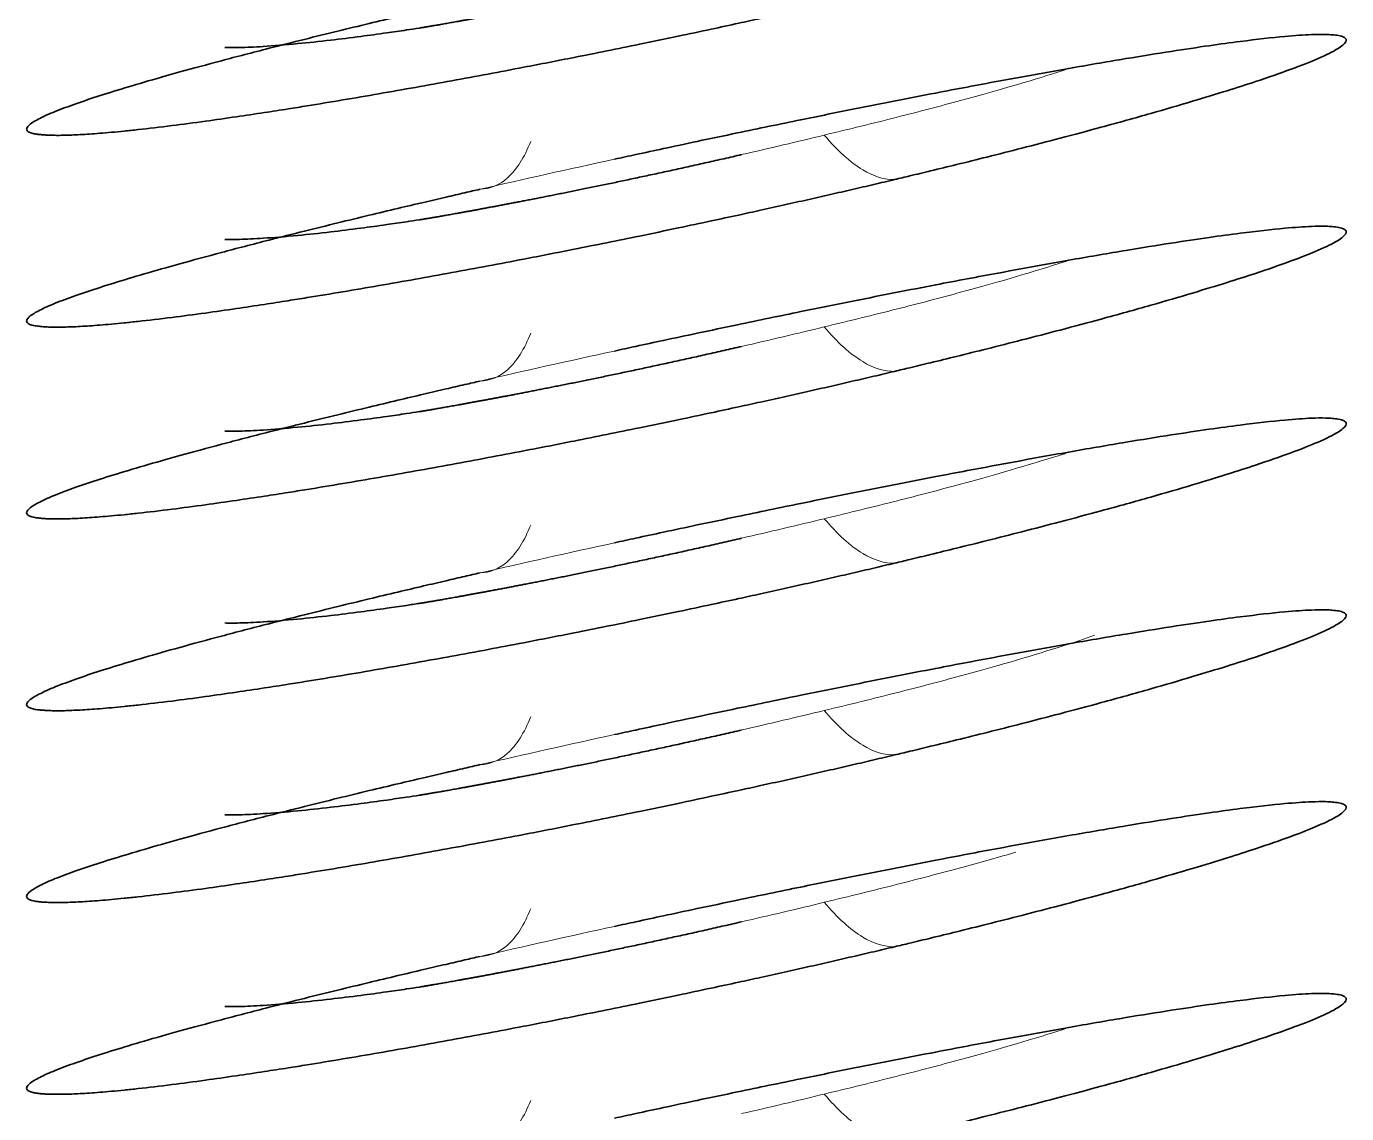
# Model space of a CAD drawing. Header units: inches. Extents: x -1096 to 3103, y -191 to 3207.
# Drawn here: x 1782.346 to 1783.921, y 3181.102 to 3182.4 of the extents above; entities that cross this region are included whole.
import ezdxf

# ---------------------------------------------------------------- set-up
doc = ezdxf.new("R2010")
doc.units = ezdxf.units.IN

msp = doc.modelspace()

# ---------------------------------------------------------------- linework, layer by layer
at = {"lineweight": 35}
for points, knots in [([(1783.1994, 3182.4758), (1783.1959, 3182.475), (1783.1889, 3182.4734), (1783.1785, 3182.471), (1783.1683, 3182.4686), (1783.1581, 3182.4663), (1783.1481, 3182.4641), (1783.1382, 3182.4619), (1783.1285, 3182.4597), (1783.1188, 3182.4576), (1783.1094, 3182.4555), (1783.1, 3182.4535), (1783.0908, 3182.4515), (1783.0818, 3182.4496), (1783.0729, 3182.4477), (1783.0641, 3182.4458), (1783.0555, 3182.444), (1783.0471, 3182.4422), (1783.0388, 3182.4405), (1783.0307, 3182.4388), (1783.0227, 3182.4372), (1783.0148, 3182.4356), (1783.0072, 3182.434), (1782.9997, 3182.4325), (1782.9923, 3182.431), (1782.9851, 3182.4295), (1782.978, 3182.4281), (1782.9711, 3182.4268), (1782.9644, 3182.4254), (1782.9578, 3182.4241), (1782.9514, 3182.4229), (1782.9451, 3182.4216), (1782.939, 3182.4205), (1782.933, 3182.4193), (1782.9272, 3182.4182), (1782.9216, 3182.4171), (1782.916, 3182.416), (1782.9107, 3182.415), (1782.9055, 3182.4141), (1782.9004, 3182.4131), (1782.8955, 3182.4122), (1782.8907, 3182.4113), (1782.8861, 3182.4104), (1782.8816, 3182.4096), (1782.8773, 3182.4088), (1782.8731, 3182.4081), (1782.8691, 3182.4073), (1782.8652, 3182.4066), (1782.8614, 3182.4059), (1782.8578, 3182.4053), (1782.8543, 3182.4047), (1782.8509, 3182.4041), (1782.8477, 3182.4035), (1782.8446, 3182.403), (1782.8417, 3182.4024), (1782.8389, 3182.4019), (1782.8362, 3182.4015), (1782.8336, 3182.401), (1782.8312, 3182.4006), (1782.8289, 3182.4002), (1782.8267, 3182.3999), (1782.8247, 3182.3995), (1782.8228, 3182.3992), (1782.821, 3182.3989), (1782.8193, 3182.3986), (1782.8178, 3182.3984), (1782.8163, 3182.3981), (1782.8102, 3182.3972), (1782.7966, 3182.3951), (1782.773, 3182.3917), (1782.7423, 3182.3875), (1782.7061, 3182.383), (1782.6657, 3182.3787), (1782.6288, 3182.3757), (1782.6004, 3182.3744), (1782.5877, 3182.3745), (1782.5828, 3182.3746), (1782.5828, 3182.3746)], [0, 0, 0, 0, 0.013064, 0.025952, 0.038665, 0.051206, 0.063574, 0.075773, 0.087801, 0.099661, 0.111352, 0.122875, 0.13423, 0.145418, 0.156439, 0.167292, 0.177978, 0.188497, 0.198849, 0.209034, 0.219051, 0.228901, 0.238583, 0.248097, 0.257443, 0.26662, 0.275628, 0.284468, 0.293138, 0.301638, 0.309968, 0.318128, 0.326118, 0.333936, 0.341584, 0.34906, 0.356365, 0.363498, 0.370459, 0.377248, 0.383864, 0.390308, 0.396578, 0.402676, 0.408601, 0.414353, 0.419931, 0.425336, 0.430567, 0.435624, 0.440507, 0.445217, 0.449752, 0.454114, 0.458301, 0.462314, 0.466153, 0.469818, 0.473308, 0.476624, 0.479766, 0.482733, 0.485526, 0.488145, 0.490589, 0.492859, 0.494955, 0.496876, 0.51988, 0.556391, 0.606312, 0.669486, 0.745734, 0.841898, 0.92668, 0.999992, 1, 1, 1, 1]), ([(1782.8875, 3182.4344), (1782.8814, 3182.433), (1782.8678, 3182.4299), (1782.8453, 3182.4247), (1782.8185, 3182.4184), (1782.7878, 3182.4112), (1782.7536, 3182.403), (1782.7161, 3182.3939), (1782.6761, 3182.384), (1782.629, 3182.3721), (1782.5787, 3182.359), (1782.529, 3182.3455), (1782.4863, 3182.3333), (1782.4496, 3182.3223), (1782.4179, 3182.3121), (1782.3909, 3182.3026), (1782.3691, 3182.2938), (1782.3544, 3182.2862), (1782.347, 3182.2804), (1782.3457, 3182.2763), (1782.3485, 3182.2736), (1782.3532, 3182.272), (1782.3584, 3182.2711), (1782.3627, 3182.2707), (1782.3667, 3182.2704), (1782.3709, 3182.2701), (1782.3768, 3182.2699), (1782.3836, 3182.2698), (1782.3914, 3182.2699), (1782.4002, 3182.2702), (1782.4102, 3182.2707), (1782.4213, 3182.2713), (1782.4338, 3182.2723), (1782.4476, 3182.2734), (1782.4627, 3182.2749), (1782.4859, 3182.2773), (1782.5175, 3182.2811), (1782.5573, 3182.2863), (1782.5945, 3182.2917), (1782.6278, 3182.2966), (1782.6561, 3182.301), (1782.6871, 3182.306), (1782.723, 3182.3119), (1782.7662, 3182.3193), (1782.8096, 3182.327), (1782.8531, 3182.3348), (1782.8963, 3182.3428), (1782.9449, 3182.3521), (1783.0051, 3182.3638), (1783.0668, 3182.3763), (1783.1216, 3182.3877), (1783.161, 3182.3961), (1783.1938, 3182.4032), (1783.2134, 3182.4075), (1783.2221, 3182.4094)], [0, 0, 0, 0, 0.008312, 0.018718, 0.031215, 0.045793, 0.062447, 0.081166, 0.101965, 0.12488, 0.158032, 0.189932, 0.220552, 0.249847, 0.279081, 0.309902, 0.342245, 0.37604, 0.40723, 0.433936, 0.456243, 0.474204, 0.487831, 0.49712, 0.502069, 0.511588, 0.521488, 0.53177, 0.542435, 0.553485, 0.564918, 0.576737, 0.588939, 0.601522, 0.614485, 0.627837, 0.657455, 0.683638, 0.706353, 0.725554, 0.7412, 0.75326, 0.775273, 0.796753, 0.817681, 0.838042, 0.857822, 0.877012, 0.903556, 0.937505, 0.957454, 0.974506, 0.988684, 1, 1, 1, 1]), ([(1783.382, 3182.2171), (1783.3881, 3182.2185), (1783.4025, 3182.222), (1783.4272, 3182.2279), (1783.4581, 3182.2355), (1783.4945, 3182.2445), (1783.536, 3182.255), (1783.5817, 3182.2669), (1783.6338, 3182.2809), (1783.6872, 3182.2957), (1783.7371, 3182.3103), (1783.7784, 3182.3229), (1783.8184, 3182.3358), (1783.8565, 3182.349), (1783.8899, 3182.3623), (1783.9087, 3182.3716), (1783.9194, 3182.3791), (1783.922, 3182.3839), (1783.9183, 3182.3872), (1783.9125, 3182.389), (1783.9049, 3182.3899), (1783.8947, 3182.3904), (1783.8778, 3182.3902), (1783.8459, 3182.388), (1783.8039, 3182.3833), (1783.7569, 3182.3769), (1783.7116, 3182.3701), (1783.6574, 3182.3614), (1783.6052, 3182.3524), (1783.5538, 3182.3433), (1783.5001, 3182.3335), (1783.4256, 3182.3194), (1783.3464, 3182.3038), (1783.2669, 3182.2878), (1783.2039, 3182.2747), (1783.1491, 3182.2632), (1783.1086, 3182.2545), (1783.0757, 3182.2474), (1783.0563, 3182.2432), (1783.0478, 3182.2414)], [0, 0, 0, 0, 0.00838, 0.019828, 0.034311, 0.051779, 0.07223, 0.095696, 0.122213, 0.156817, 0.188919, 0.218495, 0.245511, 0.285003, 0.326851, 0.370915, 0.392493, 0.433838, 0.457227, 0.478268, 0.49699, 0.512576, 0.538783, 0.575717, 0.623427, 0.651319, 0.681697, 0.714579, 0.749997, 0.768411, 0.795415, 0.831012, 0.875167, 0.903589, 0.936491, 0.95725, 0.97475, 0.989001, 1, 1, 1, 1]), ([(1783.1994, 3182.2468), (1783.1959, 3182.246), (1783.1889, 3182.2444), (1783.1785, 3182.242), (1783.1683, 3182.2397), (1783.1581, 3182.2374), (1783.1481, 3182.2352), (1783.1382, 3182.233), (1783.1285, 3182.2308), (1783.1188, 3182.2287), (1783.1094, 3182.2266), (1783.1, 3182.2246), (1783.0908, 3182.2226), (1783.0818, 3182.2207), (1783.0729, 3182.2188), (1783.0641, 3182.2169), (1783.0555, 3182.2151), (1783.0471, 3182.2133), (1783.0388, 3182.2116), (1783.0307, 3182.2099), (1783.0227, 3182.2082), (1783.0148, 3182.2066), (1783.0072, 3182.2051), (1782.9997, 3182.2035), (1782.9923, 3182.2021), (1782.9851, 3182.2006), (1782.978, 3182.1992), (1782.9711, 3182.1978), (1782.9644, 3182.1965), (1782.9578, 3182.1952), (1782.9514, 3182.1939), (1782.9451, 3182.1927), (1782.939, 3182.1915), (1782.933, 3182.1904), (1782.9272, 3182.1893), (1782.9216, 3182.1882), (1782.916, 3182.1871), (1782.9107, 3182.1861), (1782.9055, 3182.1851), (1782.9004, 3182.1842), (1782.8955, 3182.1833), (1782.8907, 3182.1824), (1782.8861, 3182.1815), (1782.8816, 3182.1807), (1782.8773, 3182.1799), (1782.8731, 3182.1791), (1782.8691, 3182.1784), (1782.8652, 3182.1777), (1782.8614, 3182.177), (1782.8578, 3182.1764), (1782.8543, 3182.1757), (1782.8509, 3182.1751), (1782.8477, 3182.1746), (1782.8446, 3182.174), (1782.8417, 3182.1735), (1782.8389, 3182.173), (1782.8362, 3182.1725), (1782.8336, 3182.1721), (1782.8312, 3182.1717), (1782.8289, 3182.1713), (1782.8267, 3182.1709), (1782.8247, 3182.1706), (1782.8228, 3182.1703), (1782.821, 3182.17), (1782.8193, 3182.1697), (1782.8178, 3182.1694), (1782.8163, 3182.1692), (1782.8102, 3182.1683), (1782.7966, 3182.1662), (1782.773, 3182.1628), (1782.7423, 3182.1586), (1782.7061, 3182.1541), (1782.6657, 3182.1498), (1782.6288, 3182.1468), (1782.6004, 3182.1455), (1782.5877, 3182.1455), (1782.5828, 3182.1457), (1782.5828, 3182.1457)], [0, 0, 0, 0, 0.013064, 0.025952, 0.038665, 0.051206, 0.063574, 0.075773, 0.087801, 0.099661, 0.111352, 0.122875, 0.13423, 0.145418, 0.156439, 0.167292, 0.177978, 0.188497, 0.198849, 0.209034, 0.219051, 0.228901, 0.238583, 0.248097, 0.257443, 0.26662, 0.275628, 0.284468, 0.293138, 0.301638, 0.309968, 0.318128, 0.326118, 0.333936, 0.341584, 0.34906, 0.356365, 0.363498, 0.370459, 0.377248, 0.383864, 0.390308, 0.396578, 0.402676, 0.408601, 0.414353, 0.419931, 0.425336, 0.430567, 0.435624, 0.440507, 0.445217, 0.449752, 0.454114, 0.458301, 0.462314, 0.466153, 0.469818, 0.473308, 0.476624, 0.479766, 0.482733, 0.485526, 0.488145, 0.490589, 0.492859, 0.494955, 0.496876, 0.51988, 0.556391, 0.606312, 0.669486, 0.745734, 0.841898, 0.92668, 0.999992, 1, 1, 1, 1]), ([(1783.2221, 3182.1804), (1783.2269, 3182.1815), (1783.2363, 3182.1836), (1783.2504, 3182.1867), (1783.2644, 3182.1899), (1783.2782, 3182.193), (1783.2917, 3182.1961), (1783.3052, 3182.1991), (1783.3184, 3182.2022), (1783.3315, 3182.2052), (1783.3444, 3182.2082), (1783.3571, 3182.2112), (1783.3696, 3182.2141), (1783.3779, 3182.2161), (1783.382, 3182.2171)], [0, 0, 0, 0, 0.087726, 0.174597, 0.26064, 0.345882, 0.430348, 0.514063, 0.597044, 0.679271, 0.760709, 0.841329, 0.921101, 1, 1, 1, 1]), ([(1782.8875, 3182.2055), (1782.8814, 3182.2041), (1782.8678, 3182.201), (1782.8453, 3182.1957), (1782.8185, 3182.1895), (1782.7878, 3182.1823), (1782.7536, 3182.1741), (1782.7161, 3182.165), (1782.6761, 3182.1551), (1782.629, 3182.1432), (1782.5787, 3182.1301), (1782.529, 3182.1166), (1782.4863, 3182.1044), (1782.4496, 3182.0934), (1782.4179, 3182.0832), (1782.3909, 3182.0737), (1782.3691, 3182.0649), (1782.3544, 3182.0573), (1782.347, 3182.0515), (1782.3457, 3182.0474), (1782.3485, 3182.0447), (1782.3532, 3182.0431), (1782.3584, 3182.0422), (1782.3627, 3182.0417), (1782.3667, 3182.0414), (1782.3709, 3182.0411), (1782.3768, 3182.0409), (1782.3836, 3182.0409), (1782.3914, 3182.041), (1782.4002, 3182.0412), (1782.4102, 3182.0417), (1782.4213, 3182.0424), (1782.4338, 3182.0433), (1782.4476, 3182.0445), (1782.4627, 3182.046), (1782.4859, 3182.0484), (1782.5175, 3182.0521), (1782.5573, 3182.0574), (1782.5945, 3182.0627), (1782.6278, 3182.0677), (1782.6561, 3182.0721), (1782.6871, 3182.0771), (1782.723, 3182.083), (1782.7662, 3182.0904), (1782.8096, 3182.098), (1782.8531, 3182.1059), (1782.8963, 3182.1139), (1782.9449, 3182.1231), (1783.0051, 3182.1349), (1783.0668, 3182.1474), (1783.1216, 3182.1588), (1783.161, 3182.1672), (1783.1938, 3182.1743), (1783.2134, 3182.1785), (1783.2221, 3182.1804)], [0, 0, 0, 0, 0.008312, 0.018718, 0.031215, 0.045793, 0.062447, 0.081166, 0.101965, 0.12488, 0.158032, 0.189932, 0.220552, 0.249847, 0.279081, 0.309902, 0.342245, 0.37604, 0.40723, 0.433936, 0.456243, 0.474204, 0.487831, 0.49712, 0.502069, 0.511588, 0.521488, 0.53177, 0.542435, 0.553485, 0.564918, 0.576737, 0.588939, 0.601522, 0.614485, 0.627837, 0.657455, 0.683638, 0.706353, 0.725554, 0.7412, 0.75326, 0.775273, 0.796753, 0.817681, 0.838042, 0.857822, 0.877012, 0.903556, 0.937505, 0.957454, 0.974506, 0.988684, 1, 1, 1, 1]), ([(1783.382, 3181.9881), (1783.3881, 3181.9896), (1783.4025, 3181.993), (1783.4272, 3181.999), (1783.4581, 3182.0065), (1783.4945, 3182.0156), (1783.536, 3182.0261), (1783.5817, 3182.038), (1783.6338, 3182.0519), (1783.6872, 3182.0668), (1783.7371, 3182.0814), (1783.7784, 3182.094), (1783.8184, 3182.1069), (1783.8565, 3182.1201), (1783.8899, 3182.1333), (1783.9087, 3182.1426), (1783.9194, 3182.1502), (1783.922, 3182.155), (1783.9183, 3182.1583), (1783.9125, 3182.16), (1783.9049, 3182.1609), (1783.8947, 3182.1615), (1783.8778, 3182.1613), (1783.8459, 3182.1591), (1783.8039, 3182.1544), (1783.7569, 3182.148), (1783.7116, 3182.1412), (1783.6574, 3182.1325), (1783.6052, 3182.1235), (1783.5538, 3182.1144), (1783.5001, 3182.1045), (1783.4256, 3182.0905), (1783.3464, 3182.0749), (1783.2669, 3182.0588), (1783.2039, 3182.0458), (1783.1491, 3182.0342), (1783.1086, 3182.0256), (1783.0757, 3182.0185), (1783.0563, 3182.0143), (1783.0478, 3182.0124)], [0, 0, 0, 0, 0.00838, 0.019828, 0.034311, 0.051779, 0.07223, 0.095696, 0.122213, 0.156817, 0.188919, 0.218495, 0.245511, 0.285003, 0.326851, 0.370915, 0.392493, 0.433838, 0.457227, 0.478268, 0.49699, 0.512576, 0.538783, 0.575717, 0.623427, 0.651319, 0.681697, 0.714579, 0.749997, 0.768411, 0.795415, 0.831012, 0.875167, 0.903589, 0.936491, 0.95725, 0.97475, 0.989001, 1, 1, 1, 1]), ([(1783.1994, 3182.0179), (1783.1959, 3182.0171), (1783.1889, 3182.0155), (1783.1785, 3182.0131), (1783.1683, 3182.0108), (1783.1581, 3182.0085), (1783.1481, 3182.0062), (1783.1382, 3182.004), (1783.1285, 3182.0019), (1783.1188, 3181.9997), (1783.1094, 3181.9977), (1783.1, 3181.9956), (1783.0908, 3181.9937), (1783.0818, 3181.9917), (1783.0729, 3181.9898), (1783.0641, 3181.988), (1783.0555, 3181.9861), (1783.0471, 3181.9844), (1783.0388, 3181.9826), (1783.0307, 3181.981), (1783.0227, 3181.9793), (1783.0148, 3181.9777), (1783.0072, 3181.9761), (1782.9997, 3181.9746), (1782.9923, 3181.9731), (1782.9851, 3181.9717), (1782.978, 3181.9703), (1782.9711, 3181.9689), (1782.9644, 3181.9676), (1782.9578, 3181.9663), (1782.9514, 3181.965), (1782.9451, 3181.9638), (1782.939, 3181.9626), (1782.933, 3181.9614), (1782.9272, 3181.9603), (1782.9216, 3181.9592), (1782.916, 3181.9582), (1782.9107, 3181.9572), (1782.9055, 3181.9562), (1782.9004, 3181.9552), (1782.8955, 3181.9543), (1782.8907, 3181.9534), (1782.8861, 3181.9526), (1782.8816, 3181.9518), (1782.8773, 3181.951), (1782.8731, 3181.9502), (1782.8691, 3181.9495), (1782.8652, 3181.9487), (1782.8614, 3181.9481), (1782.8578, 3181.9474), (1782.8543, 3181.9468), (1782.8509, 3181.9462), (1782.8477, 3181.9456), (1782.8446, 3181.9451), (1782.8417, 3181.9446), (1782.8389, 3181.9441), (1782.8362, 3181.9436), (1782.8336, 3181.9432), (1782.8312, 3181.9428), (1782.8289, 3181.9424), (1782.8267, 3181.942), (1782.8247, 3181.9417), (1782.8228, 3181.9413), (1782.821, 3181.941), (1782.8193, 3181.9408), (1782.8178, 3181.9405), (1782.8163, 3181.9403), (1782.8102, 3181.9393), (1782.7966, 3181.9373), (1782.773, 3181.9338), (1782.7423, 3181.9297), (1782.7061, 3181.9251), (1782.6657, 3181.9209), (1782.6288, 3181.9179), (1782.6004, 3181.9166), (1782.5877, 3181.9166), (1782.5828, 3181.9167), (1782.5828, 3181.9167)], [0, 0, 0, 0, 0.013064, 0.025952, 0.038665, 0.051206, 0.063574, 0.075773, 0.087801, 0.099661, 0.111352, 0.122875, 0.13423, 0.145418, 0.156439, 0.167292, 0.177978, 0.188497, 0.198849, 0.209034, 0.219051, 0.228901, 0.238583, 0.248097, 0.257443, 0.26662, 0.275628, 0.284468, 0.293138, 0.301638, 0.309968, 0.318128, 0.326118, 0.333936, 0.341584, 0.34906, 0.356365, 0.363498, 0.370459, 0.377248, 0.383864, 0.390308, 0.396578, 0.402676, 0.408601, 0.414353, 0.419931, 0.425336, 0.430567, 0.435624, 0.440507, 0.445217, 0.449752, 0.454114, 0.458301, 0.462314, 0.466153, 0.469818, 0.473308, 0.476624, 0.479766, 0.482733, 0.485526, 0.488145, 0.490589, 0.492859, 0.494955, 0.496876, 0.51988, 0.556391, 0.606312, 0.669486, 0.745734, 0.841898, 0.92668, 0.999992, 1, 1, 1, 1]), ([(1782.8875, 3181.9766), (1782.8814, 3181.9752), (1782.8678, 3181.972), (1782.8453, 3181.9668), (1782.8185, 3181.9606), (1782.7878, 3181.9533), (1782.7536, 3181.9451), (1782.7161, 3181.9361), (1782.6761, 3181.9261), (1782.629, 3181.9142), (1782.5787, 3181.9011), (1782.529, 3181.8876), (1782.4863, 3181.8755), (1782.4496, 3181.8645), (1782.4179, 3181.8543), (1782.3909, 3181.8448), (1782.3691, 3181.8359), (1782.3544, 3181.8284), (1782.347, 3181.8225), (1782.3457, 3181.8184), (1782.3485, 3181.8158), (1782.3532, 3181.8142), (1782.3584, 3181.8133), (1782.3627, 3181.8128), (1782.3667, 3181.8125), (1782.3709, 3181.8122), (1782.3768, 3181.812), (1782.3836, 3181.812), (1782.3914, 3181.812), (1782.4002, 3181.8123), (1782.4102, 3181.8128), (1782.4213, 3181.8135), (1782.4338, 3181.8144), (1782.4476, 3181.8156), (1782.4627, 3181.817), (1782.4859, 3181.8195), (1782.5175, 3181.8232), (1782.5573, 3181.8285), (1782.5945, 3181.8338), (1782.6278, 3181.8388), (1782.6561, 3181.8432), (1782.6871, 3181.8481), (1782.723, 3181.8541), (1782.7662, 3181.8614), (1782.8096, 3181.8691), (1782.8531, 3181.877), (1782.8963, 3181.885), (1782.9449, 3181.8942), (1783.0051, 3181.906), (1783.0668, 3181.9185), (1783.1216, 3181.9299), (1783.161, 3181.9382), (1783.1938, 3181.9453), (1783.2134, 3181.9496), (1783.2221, 3181.9515)], [0, 0, 0, 0, 0.008312, 0.018718, 0.031215, 0.045793, 0.062447, 0.081166, 0.101965, 0.12488, 0.158032, 0.189932, 0.220552, 0.249847, 0.279081, 0.309902, 0.342245, 0.37604, 0.40723, 0.433936, 0.456243, 0.474204, 0.487831, 0.49712, 0.502069, 0.511588, 0.521488, 0.53177, 0.542435, 0.553485, 0.564918, 0.576737, 0.588939, 0.601522, 0.614485, 0.627837, 0.657455, 0.683638, 0.706353, 0.725554, 0.7412, 0.75326, 0.775273, 0.796753, 0.817681, 0.838042, 0.857822, 0.877012, 0.903556, 0.937505, 0.957454, 0.974506, 0.988684, 1, 1, 1, 1]), ([(1783.2221, 3181.9515), (1783.2269, 3181.9526), (1783.2363, 3181.9547), (1783.2504, 3181.9578), (1783.2644, 3181.9609), (1783.2782, 3181.964), (1783.2917, 3181.9671), (1783.3052, 3181.9702), (1783.3184, 3181.9732), (1783.3315, 3181.9763), (1783.3444, 3181.9793), (1783.3571, 3181.9822), (1783.3696, 3181.9852), (1783.3779, 3181.9872), (1783.382, 3181.9881)], [0, 0, 0, 0, 0.087726, 0.174597, 0.26064, 0.345882, 0.430348, 0.514063, 0.597044, 0.679271, 0.760709, 0.841329, 0.921101, 1, 1, 1, 1]), ([(1783.382, 3181.7592), (1783.3881, 3181.7606), (1783.4025, 3181.7641), (1783.4272, 3181.7701), (1783.4581, 3181.7776), (1783.4945, 3181.7867), (1783.536, 3181.7972), (1783.5817, 3181.8091), (1783.6338, 3181.823), (1783.6872, 3181.8379), (1783.7371, 3181.8524), (1783.7784, 3181.8651), (1783.8184, 3181.878), (1783.8565, 3181.8912), (1783.8899, 3181.9044), (1783.9087, 3181.9137), (1783.9194, 3181.9213), (1783.922, 3181.926), (1783.9183, 3181.9294), (1783.9125, 3181.9311), (1783.9049, 3181.932), (1783.8947, 3181.9326), (1783.8778, 3181.9324), (1783.8459, 3181.9301), (1783.8039, 3181.9254), (1783.7569, 3181.919), (1783.7116, 3181.9123), (1783.6574, 3181.9035), (1783.6052, 3181.8946), (1783.5538, 3181.8854), (1783.5001, 3181.8756), (1783.4256, 3181.8615), (1783.3464, 3181.846), (1783.2669, 3181.8299), (1783.2039, 3181.8169), (1783.1491, 3181.8053), (1783.1086, 3181.7967), (1783.0757, 3181.7896), (1783.0563, 3181.7854), (1783.0478, 3181.7835)], [0, 0, 0, 0, 0.00838, 0.019828, 0.034311, 0.051779, 0.07223, 0.095696, 0.122213, 0.156817, 0.188919, 0.218495, 0.245511, 0.285003, 0.326851, 0.370915, 0.392493, 0.433838, 0.457227, 0.478268, 0.49699, 0.512576, 0.538783, 0.575717, 0.623427, 0.651319, 0.681697, 0.714579, 0.749997, 0.768411, 0.795415, 0.831012, 0.875167, 0.903589, 0.936491, 0.95725, 0.97475, 0.989001, 1, 1, 1, 1]), ([(1783.1994, 3181.789), (1783.1959, 3181.7882), (1783.1889, 3181.7866), (1783.1785, 3181.7842), (1783.1683, 3181.7818), (1783.1581, 3181.7795), (1783.1481, 3181.7773), (1783.1382, 3181.7751), (1783.1285, 3181.7729), (1783.1188, 3181.7708), (1783.1094, 3181.7687), (1783.1, 3181.7667), (1783.0908, 3181.7647), (1783.0818, 3181.7628), (1783.0729, 3181.7609), (1783.0641, 3181.759), (1783.0555, 3181.7572), (1783.0471, 3181.7554), (1783.0388, 3181.7537), (1783.0307, 3181.752), (1783.0227, 3181.7504), (1783.0148, 3181.7488), (1783.0072, 3181.7472), (1782.9997, 3181.7457), (1782.9923, 3181.7442), (1782.9851, 3181.7427), (1782.978, 3181.7413), (1782.9711, 3181.74), (1782.9644, 3181.7386), (1782.9578, 3181.7373), (1782.9514, 3181.7361), (1782.9451, 3181.7348), (1782.939, 3181.7337), (1782.933, 3181.7325), (1782.9272, 3181.7314), (1782.9216, 3181.7303), (1782.916, 3181.7293), (1782.9107, 3181.7282), (1782.9055, 3181.7273), (1782.9004, 3181.7263), (1782.8955, 3181.7254), (1782.8907, 3181.7245), (1782.8861, 3181.7236), (1782.8816, 3181.7228), (1782.8773, 3181.722), (1782.8731, 3181.7213), (1782.8691, 3181.7205), (1782.8652, 3181.7198), (1782.8614, 3181.7191), (1782.8578, 3181.7185), (1782.8543, 3181.7179), (1782.8509, 3181.7173), (1782.8477, 3181.7167), (1782.8446, 3181.7162), (1782.8417, 3181.7156), (1782.8389, 3181.7151), (1782.8362, 3181.7147), (1782.8336, 3181.7142), (1782.8312, 3181.7138), (1782.8289, 3181.7134), (1782.8267, 3181.7131), (1782.8247, 3181.7127), (1782.8228, 3181.7124), (1782.821, 3181.7121), (1782.8193, 3181.7118), (1782.8178, 3181.7116), (1782.8163, 3181.7114), (1782.8102, 3181.7104), (1782.7966, 3181.7083), (1782.773, 3181.7049), (1782.7423, 3181.7007), (1782.7061, 3181.6962), (1782.6657, 3181.6919), (1782.6288, 3181.6889), (1782.6004, 3181.6876), (1782.5877, 3181.6877), (1782.5828, 3181.6878), (1782.5828, 3181.6878)], [0, 0, 0, 0, 0.013064, 0.025952, 0.038665, 0.051206, 0.063574, 0.075773, 0.087801, 0.099661, 0.111352, 0.122875, 0.13423, 0.145418, 0.156439, 0.167292, 0.177978, 0.188497, 0.198849, 0.209034, 0.219051, 0.228901, 0.238583, 0.248097, 0.257443, 0.26662, 0.275628, 0.284468, 0.293138, 0.301638, 0.309968, 0.318128, 0.326118, 0.333936, 0.341584, 0.34906, 0.356365, 0.363498, 0.370459, 0.377248, 0.383864, 0.390308, 0.396578, 0.402676, 0.408601, 0.414353, 0.419931, 0.425336, 0.430567, 0.435624, 0.440507, 0.445217, 0.449752, 0.454114, 0.458301, 0.462314, 0.466153, 0.469818, 0.473308, 0.476624, 0.479766, 0.482733, 0.485526, 0.488145, 0.490589, 0.492859, 0.494955, 0.496876, 0.51988, 0.556391, 0.606312, 0.669486, 0.745734, 0.841898, 0.92668, 0.999992, 1, 1, 1, 1]), ([(1783.2221, 3181.7226), (1783.2269, 3181.7236), (1783.2363, 3181.7257), (1783.2504, 3181.7289), (1783.2644, 3181.732), (1783.2782, 3181.7351), (1783.2917, 3181.7382), (1783.3052, 3181.7413), (1783.3184, 3181.7443), (1783.3315, 3181.7473), (1783.3444, 3181.7503), (1783.3571, 3181.7533), (1783.3696, 3181.7563), (1783.3779, 3181.7582), (1783.382, 3181.7592)], [0, 0, 0, 0, 0.087726, 0.174597, 0.26064, 0.345882, 0.430348, 0.514063, 0.597044, 0.679271, 0.760709, 0.841329, 0.921101, 1, 1, 1, 1]), ([(1782.8875, 3181.7476), (1782.8814, 3181.7462), (1782.8678, 3181.7431), (1782.8453, 3181.7379), (1782.8185, 3181.7316), (1782.7878, 3181.7244), (1782.7536, 3181.7162), (1782.7161, 3181.7071), (1782.6761, 3181.6972), (1782.629, 3181.6853), (1782.5787, 3181.6722), (1782.529, 3181.6587), (1782.4863, 3181.6466), (1782.4496, 3181.6355), (1782.4179, 3181.6254), (1782.3909, 3181.6158), (1782.3691, 3181.607), (1782.3544, 3181.5994), (1782.347, 3181.5936), (1782.3457, 3181.5895), (1782.3485, 3181.5869), (1782.3532, 3181.5852), (1782.3584, 3181.5843), (1782.3627, 3181.5839), (1782.3667, 3181.5836), (1782.3709, 3181.5833), (1782.3768, 3181.5831), (1782.3836, 3181.583), (1782.3914, 3181.5831), (1782.4002, 3181.5834), (1782.4102, 3181.5839), (1782.4213, 3181.5845), (1782.4338, 3181.5855), (1782.4476, 3181.5866), (1782.4627, 3181.5881), (1782.4859, 3181.5905), (1782.5175, 3181.5943), (1782.5573, 3181.5995), (1782.5945, 3181.6049), (1782.6278, 3181.6098), (1782.6561, 3181.6143), (1782.6871, 3181.6192), (1782.723, 3181.6251), (1782.7662, 3181.6325), (1782.8096, 3181.6402), (1782.8531, 3181.648), (1782.8963, 3181.656), (1782.9449, 3181.6653), (1783.0051, 3181.677), (1783.0668, 3181.6895), (1783.1216, 3181.7009), (1783.161, 3181.7093), (1783.1938, 3181.7164), (1783.2134, 3181.7207), (1783.2221, 3181.7226)], [0, 0, 0, 0, 0.008312, 0.018718, 0.031215, 0.045793, 0.062447, 0.081166, 0.101965, 0.12488, 0.158032, 0.189933, 0.220552, 0.249847, 0.279081, 0.309902, 0.342245, 0.37604, 0.40723, 0.433936, 0.456243, 0.474204, 0.487831, 0.49712, 0.502069, 0.511588, 0.521488, 0.53177, 0.542435, 0.553485, 0.564918, 0.576737, 0.588939, 0.601522, 0.614485, 0.627837, 0.657455, 0.683638, 0.706353, 0.725554, 0.7412, 0.75326, 0.775273, 0.796753, 0.817681, 0.838042, 0.857822, 0.877012, 0.903556, 0.937505, 0.957454, 0.974506, 0.988684, 1, 1, 1, 1]), ([(1783.382, 3181.5303), (1783.3881, 3181.5317), (1783.4025, 3181.5352), (1783.4272, 3181.5411), (1783.4581, 3181.5487), (1783.4945, 3181.5577), (1783.536, 3181.5682), (1783.5817, 3181.5801), (1783.6338, 3181.5941), (1783.6872, 3181.6089), (1783.7371, 3181.6235), (1783.7784, 3181.6361), (1783.8184, 3181.649), (1783.8565, 3181.6622), (1783.8899, 3181.6755), (1783.9087, 3181.6848), (1783.9194, 3181.6923), (1783.922, 3181.6971), (1783.9183, 3181.7004), (1783.9125, 3181.7022), (1783.9049, 3181.7031), (1783.8947, 3181.7036), (1783.8778, 3181.7034), (1783.8459, 3181.7012), (1783.8039, 3181.6965), (1783.7569, 3181.6901), (1783.7116, 3181.6833), (1783.6574, 3181.6746), (1783.6052, 3181.6657), (1783.5538, 3181.6565), (1783.5001, 3181.6467), (1783.4256, 3181.6326), (1783.3464, 3181.617), (1783.2669, 3181.601), (1783.2039, 3181.5879), (1783.1491, 3181.5764), (1783.1086, 3181.5677), (1783.0757, 3181.5606), (1783.0563, 3181.5564), (1783.0478, 3181.5546)], [0, 0, 0, 0, 0.00838, 0.019828, 0.034311, 0.051779, 0.07223, 0.095696, 0.122213, 0.156817, 0.188919, 0.218495, 0.245511, 0.285003, 0.326851, 0.370915, 0.392493, 0.433838, 0.457227, 0.478268, 0.49699, 0.512576, 0.538783, 0.575717, 0.623427, 0.651319, 0.681697, 0.714579, 0.749997, 0.768411, 0.795415, 0.831012, 0.875167, 0.903589, 0.936491, 0.95725, 0.97475, 0.989001, 1, 1, 1, 1]), ([(1783.1994, 3181.56), (1783.1959, 3181.5592), (1783.1889, 3181.5576), (1783.1785, 3181.5552), (1783.1683, 3181.5529), (1783.1581, 3181.5506), (1783.1481, 3181.5484), (1783.1382, 3181.5462), (1783.1285, 3181.544), (1783.1188, 3181.5419), (1783.1094, 3181.5398), (1783.1, 3181.5378), (1783.0908, 3181.5358), (1783.0818, 3181.5339), (1783.0729, 3181.532), (1783.0641, 3181.5301), (1783.0555, 3181.5283), (1783.0471, 3181.5265), (1783.0388, 3181.5248), (1783.0307, 3181.5231), (1783.0227, 3181.5214), (1783.0148, 3181.5198), (1783.0072, 3181.5183), (1782.9997, 3181.5167), (1782.9923, 3181.5153), (1782.9851, 3181.5138), (1782.978, 3181.5124), (1782.9711, 3181.511), (1782.9644, 3181.5097), (1782.9578, 3181.5084), (1782.9514, 3181.5071), (1782.9451, 3181.5059), (1782.939, 3181.5047), (1782.933, 3181.5036), (1782.9272, 3181.5025), (1782.9216, 3181.5014), (1782.916, 3181.5003), (1782.9107, 3181.4993), (1782.9055, 3181.4983), (1782.9004, 3181.4974), (1782.8955, 3181.4965), (1782.8907, 3181.4956), (1782.8861, 3181.4947), (1782.8816, 3181.4939), (1782.8773, 3181.4931), (1782.8731, 3181.4923), (1782.8691, 3181.4916), (1782.8652, 3181.4909), (1782.8614, 3181.4902), (1782.8578, 3181.4896), (1782.8543, 3181.4889), (1782.8509, 3181.4883), (1782.8477, 3181.4878), (1782.8446, 3181.4872), (1782.8417, 3181.4867), (1782.8389, 3181.4862), (1782.8362, 3181.4858), (1782.8336, 3181.4853), (1782.8312, 3181.4849), (1782.8289, 3181.4845), (1782.8267, 3181.4841), (1782.8247, 3181.4838), (1782.8228, 3181.4835), (1782.821, 3181.4832), (1782.8193, 3181.4829), (1782.8178, 3181.4827), (1782.8163, 3181.4824), (1782.8102, 3181.4815), (1782.7966, 3181.4794), (1782.773, 3181.476), (1782.7423, 3181.4718), (1782.7061, 3181.4673), (1782.6657, 3181.463), (1782.6288, 3181.46), (1782.6004, 3181.4587), (1782.5877, 3181.4587), (1782.5828, 3181.4589), (1782.5828, 3181.4589)], [0, 0, 0, 0, 0.013064, 0.025952, 0.038665, 0.051206, 0.063574, 0.075773, 0.087801, 0.099661, 0.111352, 0.122875, 0.13423, 0.145418, 0.156439, 0.167292, 0.177978, 0.188497, 0.198849, 0.209034, 0.219051, 0.228901, 0.238583, 0.248097, 0.257443, 0.26662, 0.275628, 0.284468, 0.293138, 0.301638, 0.309968, 0.318128, 0.326118, 0.333936, 0.341584, 0.34906, 0.356365, 0.363498, 0.370459, 0.377248, 0.383864, 0.390308, 0.396578, 0.402676, 0.408601, 0.414353, 0.419931, 0.425336, 0.430567, 0.435624, 0.440507, 0.445217, 0.449752, 0.454114, 0.458301, 0.462314, 0.466153, 0.469818, 0.473308, 0.476624, 0.479766, 0.482733, 0.485526, 0.488145, 0.490589, 0.492859, 0.494955, 0.496876, 0.51988, 0.556391, 0.606312, 0.669486, 0.745734, 0.841898, 0.92668, 0.999992, 1, 1, 1, 1]), ([(1783.2221, 3181.4937), (1783.2269, 3181.4947), (1783.2363, 3181.4968), (1783.2504, 3181.4999), (1783.2644, 3181.5031), (1783.2782, 3181.5062), (1783.2917, 3181.5093), (1783.3052, 3181.5123), (1783.3184, 3181.5154), (1783.3315, 3181.5184), (1783.3444, 3181.5214), (1783.3571, 3181.5244), (1783.3696, 3181.5273), (1783.3779, 3181.5293), (1783.382, 3181.5303)], [0, 0, 0, 0, 0.087726, 0.174597, 0.26064, 0.345882, 0.430348, 0.514063, 0.597044, 0.679271, 0.760709, 0.841329, 0.921101, 1, 1, 1, 1]), ([(1782.8875, 3181.5187), (1782.8814, 3181.5173), (1782.8678, 3181.5142), (1782.8453, 3181.5089), (1782.8185, 3181.5027), (1782.7878, 3181.4955), (1782.7536, 3181.4873), (1782.7161, 3181.4782), (1782.6761, 3181.4683), (1782.629, 3181.4564), (1782.5787, 3181.4433), (1782.529, 3181.4298), (1782.4863, 3181.4176), (1782.4496, 3181.4066), (1782.4179, 3181.3964), (1782.3909, 3181.3869), (1782.3691, 3181.3781), (1782.3544, 3181.3705), (1782.347, 3181.3647), (1782.3457, 3181.3606), (1782.3485, 3181.3579), (1782.3532, 3181.3563), (1782.3584, 3181.3554), (1782.3627, 3181.3549), (1782.3667, 3181.3546), (1782.3709, 3181.3544), (1782.3768, 3181.3542), (1782.3836, 3181.3541), (1782.3914, 3181.3542), (1782.4002, 3181.3545), (1782.4102, 3181.3549), (1782.4213, 3181.3556), (1782.4338, 3181.3565), (1782.4476, 3181.3577), (1782.4627, 3181.3592), (1782.4859, 3181.3616), (1782.5175, 3181.3653), (1782.5573, 3181.3706), (1782.5945, 3181.3759), (1782.6278, 3181.3809), (1782.6561, 3181.3853), (1782.6871, 3181.3903), (1782.723, 3181.3962), (1782.7662, 3181.4036), (1782.8096, 3181.4112), (1782.8531, 3181.4191), (1782.8963, 3181.4271), (1782.9449, 3181.4363), (1783.0051, 3181.4481), (1783.0668, 3181.4606), (1783.1216, 3181.472), (1783.161, 3181.4804), (1783.1938, 3181.4875), (1783.2134, 3181.4917), (1783.2221, 3181.4937)], [0, 0, 0, 0, 0.008312, 0.018718, 0.031215, 0.045793, 0.062447, 0.081166, 0.101965, 0.12488, 0.158032, 0.189933, 0.220552, 0.249847, 0.279081, 0.309902, 0.342245, 0.37604, 0.40723, 0.433936, 0.456243, 0.474204, 0.487831, 0.49712, 0.502069, 0.511588, 0.521488, 0.53177, 0.542435, 0.553485, 0.564918, 0.576737, 0.588939, 0.601522, 0.614485, 0.627837, 0.657455, 0.683638, 0.706353, 0.725554, 0.7412, 0.75326, 0.775273, 0.796753, 0.817681, 0.838042, 0.857822, 0.877012, 0.903556, 0.937505, 0.957454, 0.974506, 0.988684, 1, 1, 1, 1]), ([(1783.382, 3181.3013), (1783.3881, 3181.3028), (1783.4025, 3181.3062), (1783.4272, 3181.3122), (1783.4581, 3181.3197), (1783.4945, 3181.3288), (1783.536, 3181.3393), (1783.5817, 3181.3512), (1783.6338, 3181.3651), (1783.6872, 3181.38), (1783.7371, 3181.3946), (1783.7784, 3181.4072), (1783.8184, 3181.4201), (1783.8565, 3181.4333), (1783.8899, 3181.4465), (1783.9087, 3181.4559), (1783.9194, 3181.4634), (1783.922, 3181.4682), (1783.9183, 3181.4715), (1783.9125, 3181.4732), (1783.9049, 3181.4741), (1783.8947, 3181.4747), (1783.8778, 3181.4745), (1783.8459, 3181.4723), (1783.8039, 3181.4676), (1783.7569, 3181.4612), (1783.7116, 3181.4544), (1783.6574, 3181.4457), (1783.6052, 3181.4367), (1783.5538, 3181.4276), (1783.5001, 3181.4178), (1783.4256, 3181.4037), (1783.3464, 3181.3881), (1783.2669, 3181.372), (1783.2039, 3181.359), (1783.1491, 3181.3474), (1783.1086, 3181.3388), (1783.0757, 3181.3317), (1783.0563, 3181.3275), (1783.0478, 3181.3257)], [0, 0, 0, 0, 0.00838, 0.019828, 0.034311, 0.051779, 0.07223, 0.095696, 0.122213, 0.156817, 0.188919, 0.218495, 0.245511, 0.285003, 0.326851, 0.370915, 0.392493, 0.433838, 0.457227, 0.478268, 0.49699, 0.512576, 0.538783, 0.575717, 0.623427, 0.651319, 0.681697, 0.714579, 0.749997, 0.768411, 0.795415, 0.831012, 0.875167, 0.903589, 0.936491, 0.95725, 0.97475, 0.989001, 1, 1, 1, 1]), ([(1783.1994, 3181.3311), (1783.1959, 3181.3303), (1783.1889, 3181.3287), (1783.1785, 3181.3263), (1783.1683, 3181.324), (1783.1581, 3181.3217), (1783.1481, 3181.3194), (1783.1382, 3181.3172), (1783.1285, 3181.3151), (1783.1188, 3181.313), (1783.1094, 3181.3109), (1783.1, 3181.3089), (1783.0908, 3181.3069), (1783.0818, 3181.3049), (1783.0729, 3181.303), (1783.0641, 3181.3012), (1783.0555, 3181.2994), (1783.0471, 3181.2976), (1783.0388, 3181.2958), (1783.0307, 3181.2942), (1783.0227, 3181.2925), (1783.0148, 3181.2909), (1783.0072, 3181.2893), (1782.9997, 3181.2878), (1782.9923, 3181.2863), (1782.9851, 3181.2849), (1782.978, 3181.2835), (1782.9711, 3181.2821), (1782.9644, 3181.2808), (1782.9578, 3181.2795), (1782.9514, 3181.2782), (1782.9451, 3181.277), (1782.939, 3181.2758), (1782.933, 3181.2746), (1782.9272, 3181.2735), (1782.9216, 3181.2724), (1782.916, 3181.2714), (1782.9107, 3181.2704), (1782.9055, 3181.2694), (1782.9004, 3181.2684), (1782.8955, 3181.2675), (1782.8907, 3181.2666), (1782.8861, 3181.2658), (1782.8816, 3181.265), (1782.8773, 3181.2642), (1782.8731, 3181.2634), (1782.8691, 3181.2627), (1782.8652, 3181.262), (1782.8614, 3181.2613), (1782.8578, 3181.2606), (1782.8543, 3181.26), (1782.8509, 3181.2594), (1782.8477, 3181.2588), (1782.8446, 3181.2583), (1782.8417, 3181.2578), (1782.8389, 3181.2573), (1782.8362, 3181.2568), (1782.8336, 3181.2564), (1782.8312, 3181.256), (1782.8289, 3181.2556), (1782.8267, 3181.2552), (1782.8247, 3181.2549), (1782.8228, 3181.2545), (1782.821, 3181.2542), (1782.8193, 3181.254), (1782.8178, 3181.2537), (1782.8163, 3181.2535), (1782.8102, 3181.2525), (1782.7966, 3181.2505), (1782.773, 3181.247), (1782.7423, 3181.2429), (1782.7061, 3181.2384), (1782.6657, 3181.2341), (1782.6288, 3181.2311), (1782.6004, 3181.2298), (1782.5877, 3181.2298), (1782.5828, 3181.2299), (1782.5828, 3181.2299)], [0, 0, 0, 0, 0.013064, 0.025952, 0.038665, 0.051206, 0.063574, 0.075773, 0.087801, 0.099661, 0.111352, 0.122875, 0.13423, 0.145418, 0.156439, 0.167292, 0.177978, 0.188497, 0.198849, 0.209034, 0.219051, 0.228901, 0.238583, 0.248097, 0.257443, 0.26662, 0.275628, 0.284468, 0.293138, 0.301638, 0.309968, 0.318128, 0.326118, 0.333936, 0.341584, 0.34906, 0.356365, 0.363498, 0.370459, 0.377248, 0.383864, 0.390308, 0.396578, 0.402676, 0.408601, 0.414353, 0.419931, 0.425336, 0.430567, 0.435624, 0.440507, 0.445217, 0.449752, 0.454114, 0.458301, 0.462314, 0.466153, 0.469818, 0.473308, 0.476624, 0.479766, 0.482733, 0.485526, 0.488145, 0.490589, 0.492859, 0.494955, 0.496876, 0.51988, 0.556391, 0.606312, 0.669486, 0.745734, 0.841898, 0.92668, 0.999992, 1, 1, 1, 1]), ([(1783.2221, 3181.2647), (1783.2269, 3181.2658), (1783.2363, 3181.2679), (1783.2504, 3181.271), (1783.2644, 3181.2741), (1783.2782, 3181.2772), (1783.2917, 3181.2803), (1783.3052, 3181.2834), (1783.3184, 3181.2864), (1783.3315, 3181.2895), (1783.3444, 3181.2925), (1783.3571, 3181.2954), (1783.3696, 3181.2984), (1783.3779, 3181.3004), (1783.382, 3181.3013)], [0, 0, 0, 0, 0.087726, 0.174597, 0.26064, 0.345882, 0.430348, 0.514063, 0.597044, 0.679271, 0.760709, 0.841329, 0.921101, 1, 1, 1, 1]), ([(1782.8875, 3181.2898), (1782.8814, 3181.2884), (1782.8678, 3181.2852), (1782.8453, 3181.28), (1782.8185, 3181.2738), (1782.7878, 3181.2665), (1782.7536, 3181.2583), (1782.7161, 3181.2493), (1782.6761, 3181.2394), (1782.629, 3181.2274), (1782.5787, 3181.2143), (1782.529, 3181.2009), (1782.4863, 3181.1887), (1782.4496, 3181.1777), (1782.4179, 3181.1675), (1782.3909, 3181.158), (1782.3691, 3181.1491), (1782.3544, 3181.1416), (1782.347, 3181.1357), (1782.3457, 3181.1316), (1782.3485, 3181.129), (1782.3532, 3181.1274), (1782.3584, 3181.1265), (1782.3627, 3181.126), (1782.3667, 3181.1257), (1782.3709, 3181.1254), (1782.3768, 3181.1252), (1782.3836, 3181.1252), (1782.3914, 3181.1252), (1782.4002, 3181.1255), (1782.4102, 3181.126), (1782.4213, 3181.1267), (1782.4338, 3181.1276), (1782.4476, 3181.1288), (1782.4627, 3181.1302), (1782.4859, 3181.1327), (1782.5175, 3181.1364), (1782.5573, 3181.1417), (1782.5945, 3181.147), (1782.6278, 3181.152), (1782.6561, 3181.1564), (1782.6871, 3181.1613), (1782.723, 3181.1673), (1782.7662, 3181.1746), (1782.8096, 3181.1823), (1782.8531, 3181.1902), (1782.8963, 3181.1982), (1782.9449, 3181.2074), (1783.0051, 3181.2192), (1783.0668, 3181.2317), (1783.1216, 3181.2431), (1783.161, 3181.2515), (1783.1938, 3181.2585), (1783.2134, 3181.2628), (1783.2221, 3181.2647)], [0, 0, 0, 0, 0.008312, 0.018718, 0.031215, 0.045793, 0.062447, 0.081166, 0.101965, 0.12488, 0.158032, 0.189933, 0.220552, 0.249847, 0.279081, 0.309902, 0.342245, 0.37604, 0.40723, 0.433936, 0.456243, 0.474204, 0.487831, 0.49712, 0.502069, 0.511588, 0.521488, 0.53177, 0.542435, 0.553485, 0.564918, 0.576737, 0.588939, 0.601522, 0.614485, 0.627837, 0.657455, 0.683638, 0.706353, 0.725554, 0.7412, 0.75326, 0.775273, 0.796753, 0.817681, 0.838042, 0.857822, 0.877012, 0.903556, 0.937505, 0.957454, 0.974506, 0.988684, 1, 1, 1, 1]), ([(1783.382, 3181.0724), (1783.3881, 3181.0739), (1783.4025, 3181.0773), (1783.4272, 3181.0833), (1783.4581, 3181.0908), (1783.4945, 3181.0999), (1783.536, 3181.1104), (1783.5817, 3181.1223), (1783.6338, 3181.1362), (1783.6872, 3181.1511), (1783.7371, 3181.1656), (1783.7784, 3181.1783), (1783.8184, 3181.1912), (1783.8565, 3181.2044), (1783.8899, 3181.2176), (1783.9087, 3181.2269), (1783.9194, 3181.2345), (1783.922, 3181.2392), (1783.9183, 3181.2426), (1783.9125, 3181.2443), (1783.9049, 3181.2452), (1783.8947, 3181.2458), (1783.8778, 3181.2456), (1783.8459, 3181.2433), (1783.8039, 3181.2386), (1783.7569, 3181.2323), (1783.7116, 3181.2255), (1783.6574, 3181.2168), (1783.6052, 3181.2078), (1783.5538, 3181.1986), (1783.5001, 3181.1888), (1783.4256, 3181.1747), (1783.3464, 3181.1592), (1783.2669, 3181.1431), (1783.2039, 3181.1301), (1783.1491, 3181.1185), (1783.1086, 3181.1099), (1783.0757, 3181.1028), (1783.0563, 3181.0986), (1783.0478, 3181.0967)], [0, 0, 0, 0, 0.00838, 0.019828, 0.034311, 0.051779, 0.07223, 0.095696, 0.122213, 0.156817, 0.188919, 0.218495, 0.245511, 0.285003, 0.326851, 0.370915, 0.392493, 0.433838, 0.457227, 0.478268, 0.49699, 0.512576, 0.538783, 0.575717, 0.623427, 0.651319, 0.681697, 0.714579, 0.749997, 0.768411, 0.795415, 0.831012, 0.875167, 0.903589, 0.936491, 0.95725, 0.97475, 0.989001, 1, 1, 1, 1])]:
    msp.add_open_spline(points, degree=3, knots=knots, dxfattribs=at)
at = {"lineweight": 13}
for points, knots in [([(1783.5948, 3182.3511), (1783.5911, 3182.3499), (1783.5872, 3182.3486), (1783.5501, 3182.3366), (1783.5088, 3182.3245), (1783.4368, 3182.3049), (1783.4112, 3182.2982), (1783.3704, 3182.2878), (1783.3564, 3182.2843), (1783.3278, 3182.2773), (1783.313, 3182.2737), (1783.2981, 3182.2701)], [0, 0, 0, 0, 0.05588, 0.05588, 0.52794, 0.52794, 0.76397, 0.76397, 0.881985, 0.881985, 1, 1, 1, 1]), ([(1782.8875, 3182.2055), (1782.8993, 3182.2058), (1782.9224, 3182.2153), (1782.9403, 3182.2435), (1782.9478, 3182.2625)], [0, 0, 0, 0, 0.477106, 1, 1, 1, 1]), ([(1783.2981, 3182.2701), (1783.282, 3182.2662), (1783.2656, 3182.2623), (1783.2327, 3182.2545), (1783.2161, 3182.2506), (1783.1994, 3182.2468)], [0, 0, 0, 0, 0.5, 0.5, 1, 1, 1, 1]), ([(1783.382, 3182.2171), (1783.3702, 3182.2167), (1783.3433, 3182.2248), (1783.3136, 3182.2517), (1783.2981, 3182.2701)], [0, 0, 0, 0, 0.475307, 1, 1, 1, 1]), ([(1783.5948, 3182.1222), (1783.5911, 3182.121), (1783.5872, 3182.1197), (1783.5501, 3182.1077), (1783.5088, 3182.0955), (1783.4368, 3182.076), (1783.4112, 3182.0692), (1783.3704, 3182.0589), (1783.3564, 3182.0554), (1783.3278, 3182.0483), (1783.313, 3182.0448), (1783.2981, 3182.0412)], [0, 0, 0, 0, 0.05588, 0.05588, 0.52794, 0.52794, 0.76397, 0.76397, 0.881985, 0.881985, 1, 1, 1, 1]), ([(1783.2981, 3182.0412), (1783.282, 3182.0373), (1783.2656, 3182.0333), (1783.2327, 3182.0256), (1783.2161, 3182.0217), (1783.1994, 3182.0179)], [0, 0, 0, 0, 0.5, 0.5, 1, 1, 1, 1]), ([(1783.382, 3181.9881), (1783.3702, 3181.9878), (1783.3433, 3181.9959), (1783.3136, 3182.0228), (1783.2981, 3182.0412)], [0, 0, 0, 0, 0.475307, 1, 1, 1, 1]), ([(1782.8875, 3181.9766), (1782.8993, 3181.9768), (1782.9224, 3181.9863), (1782.9403, 3182.0146), (1782.9478, 3182.0336)], [0, 0, 0, 0, 0.477106, 1, 1, 1, 1]), ([(1783.5882, 3181.8911), (1783.5866, 3181.8906), (1783.585, 3181.89), (1783.5501, 3181.8788), (1783.5088, 3181.8666), (1783.4368, 3181.847), (1783.4112, 3181.8403), (1783.3704, 3181.8299), (1783.3564, 3181.8265), (1783.3278, 3181.8194), (1783.313, 3181.8158), (1783.2981, 3181.8123)], [0, 0, 0, 0, 0.024271, 0.024271, 0.512136, 0.512136, 0.756068, 0.756068, 0.878034, 0.878034, 1, 1, 1, 1]), ([(1782.8875, 3181.7476), (1782.8993, 3181.7479), (1782.9224, 3181.7574), (1782.9403, 3181.7856), (1782.9478, 3181.8047)], [0, 0, 0, 0, 0.477106, 1, 1, 1, 1]), ([(1783.2981, 3181.8123), (1783.282, 3181.8083), (1783.2656, 3181.8044), (1783.2327, 3181.7966), (1783.2161, 3181.7928), (1783.1994, 3181.789)], [0, 0, 0, 0, 0.5, 0.5, 1, 1, 1, 1]), ([(1783.382, 3181.7592), (1783.3702, 3181.7588), (1783.3433, 3181.7669), (1783.3136, 3181.7938), (1783.2981, 3181.8123)], [0, 0, 0, 0, 0.475307, 1, 1, 1, 1]), ([(1783.6204, 3181.6732), (1783.6095, 3181.6692), (1783.5971, 3181.665), (1783.5501, 3181.6498), (1783.5088, 3181.6377), (1783.4368, 3181.6181), (1783.4112, 3181.6114), (1783.3704, 3181.601), (1783.3564, 3181.5975), (1783.3278, 3181.5905), (1783.313, 3181.5869), (1783.2981, 3181.5833)], [0, 0, 0, 0, 0.1718, 0.1718, 0.5859, 0.5859, 0.79295, 0.79295, 0.896475, 0.896475, 1, 1, 1, 1]), ([(1783.2981, 3181.5833), (1783.282, 3181.5794), (1783.2656, 3181.5755), (1783.2327, 3181.5677), (1783.2161, 3181.5639), (1783.1994, 3181.5601)], [0, 0, 0, 0, 0.5, 0.5, 1, 1, 1, 1]), ([(1783.382, 3181.5303), (1783.3702, 3181.5299), (1783.3433, 3181.538), (1783.3136, 3181.5649), (1783.2981, 3181.5833)], [0, 0, 0, 0, 0.475307, 1, 1, 1, 1]), ([(1782.8875, 3181.5187), (1782.8993, 3181.519), (1782.9224, 3181.5285), (1782.9403, 3181.5567), (1782.9478, 3181.5757)], [0, 0, 0, 0, 0.477106, 1, 1, 1, 1]), ([(1783.5266, 3181.4142), (1783.5064, 3181.4083), (1783.4844, 3181.4021), (1783.4368, 3181.3892), (1783.4112, 3181.3824), (1783.3704, 3181.3721), (1783.3564, 3181.3686), (1783.3278, 3181.3615), (1783.313, 3181.358), (1783.2981, 3181.3544)], [0, 0, 0, 0, 0.329646, 0.329646, 0.664823, 0.664823, 0.832412, 0.832412, 1, 1, 1, 1]), ([(1782.8875, 3181.2898), (1782.8993, 3181.2901), (1782.9224, 3181.2995), (1782.9403, 3181.3278), (1782.9478, 3181.3468)], [0, 0, 0, 0, 0.477106, 1, 1, 1, 1]), ([(1783.2981, 3181.3544), (1783.282, 3181.3505), (1783.2656, 3181.3465), (1783.2327, 3181.3388), (1783.2161, 3181.3349), (1783.1994, 3181.3311)], [0, 0, 0, 0, 0.5, 0.5, 1, 1, 1, 1]), ([(1783.382, 3181.3013), (1783.3702, 3181.301), (1783.3433, 3181.3091), (1783.3136, 3181.336), (1783.2981, 3181.3544)], [0, 0, 0, 0, 0.475306, 1, 1, 1, 1]), ([(1783.5948, 3181.2065), (1783.5911, 3181.2052), (1783.5872, 3181.204), (1783.5501, 3181.192), (1783.5088, 3181.1798), (1783.4368, 3181.1602), (1783.4112, 3181.1535), (1783.3704, 3181.1432), (1783.3564, 3181.1397), (1783.3278, 3181.1326), (1783.313, 3181.129), (1783.2981, 3181.1255)], [0, 0, 0, 0, 0.05588, 0.05588, 0.52794, 0.52794, 0.76397, 0.76397, 0.881985, 0.881985, 1, 1, 1, 1]), ([(1783.2981, 3181.1255), (1783.282, 3181.1216), (1783.2656, 3181.1176), (1783.2327, 3181.1098), (1783.2161, 3181.106), (1783.1994, 3181.1022)], [0, 0, 0, 0, 0.5, 0.5, 1, 1, 1, 1]), ([(1783.382, 3181.0724), (1783.3702, 3181.072), (1783.3433, 3181.0801), (1783.3136, 3181.107), (1783.2981, 3181.1255)], [0, 0, 0, 0, 0.475306, 1, 1, 1, 1]), ([(1782.8875, 3181.0608), (1782.8993, 3181.0611), (1782.9224, 3181.0706), (1782.9403, 3181.0988), (1782.9478, 3181.1179)], [0, 0, 0, 0, 0.477106, 1, 1, 1, 1])]:
    msp.add_open_spline(points, degree=3, knots=knots, dxfattribs=at)
for points in [[(1783.0478, 3182.2414), (1782.9934, 3182.2295), (1782.9393, 3182.2174), (1782.8875, 3182.2055)], [(1783.0478, 3182.0124), (1782.9934, 3182.0006), (1782.9393, 3181.9885), (1782.8875, 3181.9766)], [(1783.0478, 3181.7835), (1782.9934, 3181.7716), (1782.9393, 3181.7595), (1782.8875, 3181.7476)], [(1783.0478, 3181.5546), (1782.9934, 3181.5427), (1782.9393, 3181.5306), (1782.8875, 3181.5187)], [(1783.0478, 3181.3257), (1782.9934, 3181.3138), (1782.9393, 3181.3017), (1782.8875, 3181.2898)]]:
    msp.add_open_spline(points, degree=3, dxfattribs=at)

doc.saveas('drawing.dxf')
